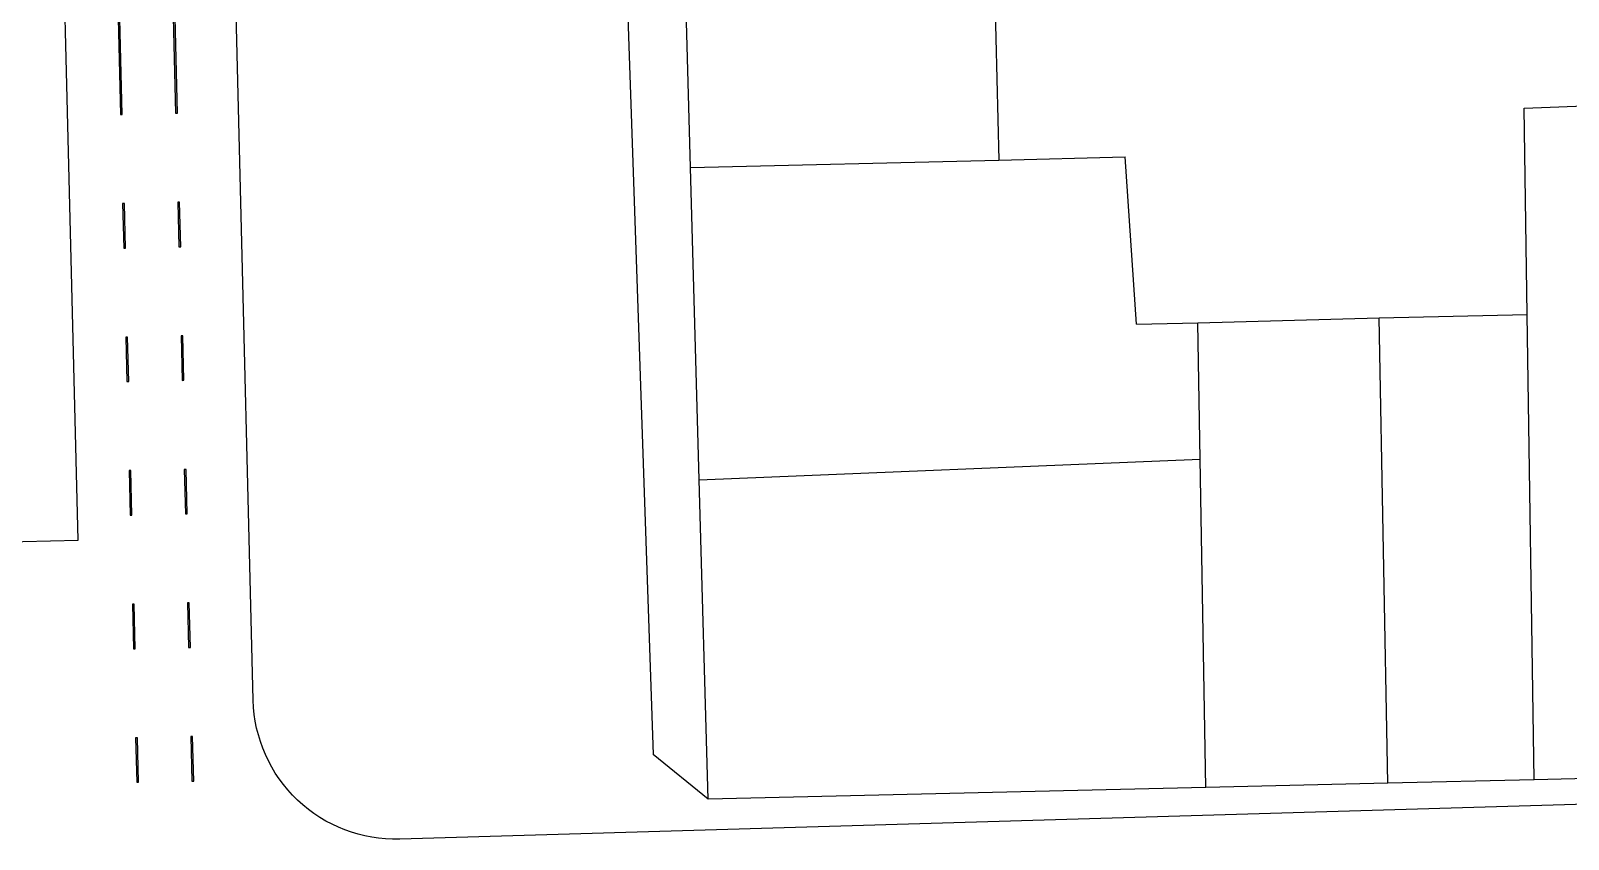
# Model space of a CAD drawing. Header units: metres. Extents: x 668617 to 675126, y 2286318 to 2293677.
# Drawn here: x 669926.8 to 670013.2, y 2287141.4 to 2287186.8 of the extents above; entities that cross this region are included whole.
import ezdxf

# ---------------------------------------------------------------- set-up
doc = ezdxf.new("R2010")
doc.units = ezdxf.units.M
doc.header["$MEASUREMENT"] = 0
for name, color, linetype in [('DMTG-PB-BANQUETAS', 251, 'Continuous'), ('DMTG-PB-LOTIFICACION', 253, 'Continuous'), ('DMTG-SH-LINEA DISCONTINUA', 252, 'Continuous')]:
    doc.layers.add(name, color=color, linetype=linetype)

# ---------------------------------------------------------------- blocks, each defined once
blk = doc.blocks.new('*U106')
for points in [[(-1.423, 64.985), (-1.48, 67.484), (-1.58, 67.482), (-1.523, 64.982)], [(-1.253, 57.487), (-1.31, 59.986), (-1.41, 59.984), (-1.353, 57.484)], [(-1.083, 49.988), (-1.14, 52.488), (-1.24, 52.486), (-1.183, 49.986)], [(-0.913, 42.49), (-0.97, 44.99), (-1.07, 44.987), (-1.013, 42.488)], [(-0.743, 34.992), (-0.8, 37.492), (-0.9, 37.489), (-0.843, 34.99)], [(0.05, 0.001), (-0.63, 29.994), (-0.73, 29.991), (-0.05, -0.001)]]:
    blk.add_hatch(color=252).paths.add_polyline_path(points)
for points in [[(-1.423, 64.985), (-1.48, 67.484), (-1.58, 67.482), (-1.523, 64.982)], [(-1.253, 57.487), (-1.31, 59.986), (-1.41, 59.984), (-1.353, 57.484)], [(-1.083, 49.988), (-1.14, 52.488), (-1.24, 52.486), (-1.183, 49.986)], [(-0.913, 42.49), (-0.97, 44.99), (-1.07, 44.987), (-1.013, 42.488)], [(-0.743, 34.992), (-0.8, 37.492), (-0.9, 37.489), (-0.843, 34.99)], [(0.05, 0.001), (-0.63, 29.994), (-0.73, 29.991), (-0.05, -0.001)]]:
    blk.add_lwpolyline(points, close=True)
blk = doc.blocks.new('*U342')
for points in [[(-1.423, 64.985), (-1.48, 67.484), (-1.58, 67.482), (-1.523, 64.982)], [(-1.253, 57.487), (-1.31, 59.986), (-1.41, 59.984), (-1.353, 57.484)], [(-1.083, 49.988), (-1.14, 52.488), (-1.24, 52.486), (-1.183, 49.986)], [(-0.913, 42.49), (-0.97, 44.99), (-1.07, 44.987), (-1.013, 42.488)], [(-0.743, 34.992), (-0.8, 37.492), (-0.9, 37.489), (-0.843, 34.99)], [(0.05, 0.001), (-0.63, 29.994), (-0.73, 29.991), (-0.05, -0.001)]]:
    blk.add_hatch(color=252).paths.add_polyline_path(points)
for points in [[(-1.423, 64.985), (-1.48, 67.484), (-1.58, 67.482), (-1.523, 64.982)], [(-1.253, 57.487), (-1.31, 59.986), (-1.41, 59.984), (-1.353, 57.484)], [(-1.083, 49.988), (-1.14, 52.488), (-1.24, 52.486), (-1.183, 49.986)], [(-0.913, 42.49), (-0.97, 44.99), (-1.07, 44.987), (-1.013, 42.488)], [(-0.743, 34.992), (-0.8, 37.492), (-0.9, 37.489), (-0.843, 34.99)], [(0.05, 0.001), (-0.63, 29.994), (-0.73, 29.991), (-0.05, -0.001)]]:
    blk.add_lwpolyline(points, close=True)

msp = doc.modelspace()

# ---------------------------------------------------------------- linework, layer by layer
at = {"layer": 'DMTG-PB-BANQUETAS'}
msp.add_lwpolyline([(670012.51306, 2287224.13077), (670059.73334, 2287225.37992, -0.3839787), (670063.82992, 2287221.28565), (670065.20734, 2287147.09155), (670065.15884, 2287146.6179), (670065.02446, 2287146.16088), (670064.80732, 2287145.73647), (670064.51553, 2287145.35961), (670064.16019, 2287145.04323), (670063.75137, 2287144.79824), (669947.54261, 2287141.38097, -0.41556022), (669939.30992, 2287149.17912), (669937.69777, 2287214.16606, -0.41000821), (669945.4957, 2287222.40976), (669996.21388, 2287223.70948)], format="xyb", dxfattribs=at)
msp.add_lwpolyline([(669928.0483, 2287216.04109, 0.35891847), (669921.13525, 2287221.83102), (669920.67008, 2287221.81948, 0.35891847), (669914.05261, 2287215.69389), (669915.48815, 2287157.8263), (669929.48384, 2287158.17349)], format="xyb", close=True, dxfattribs=at)
at = {"layer": 'DMTG-PB-LOTIFICACION'}
for p, q in [((669963.8782, 2287179.08516), (669962.76892, 2287218.98081)), ((669980.24762, 2287219.32497), (669981.18656, 2287179.50859)), ((669959.28968, 2287218.79604), (669961.76798, 2287146.13591)), ((670010.6945, 2287182.41381), (670018.33328, 2287182.71622)), ((670010.86359, 2287170.84443), (670010.6945, 2287182.41381)), ((669963.8782, 2287179.08516), (669981.18656, 2287179.50859)), ((669981.18656, 2287179.50859), (669988.28586, 2287179.68871)), ((669988.91574, 2287170.2913), (669988.28586, 2287179.68871)), ((669964.36261, 2287161.54705), (669963.8782, 2287179.08516)), ((669992.36541, 2287170.37594), (670002.55438, 2287170.63917)), ((670002.55438, 2287170.63917), (670010.86359, 2287170.84443)), ((670003.0252, 2287144.52093), (670002.55438, 2287170.63917)), ((670011.24449, 2287144.70581), (670010.86359, 2287170.84443)), ((669988.91574, 2287170.2913), (669992.36541, 2287170.37594)), ((669992.49795, 2287162.70643), (669992.36541, 2287170.37594)), ((669964.36261, 2287161.54705), (669992.49795, 2287162.70643)), ((669992.8161, 2287144.28762), (669992.49795, 2287162.70643)), ((669964.85864, 2287143.629), (669964.36261, 2287161.54705)), ((669964.85864, 2287143.629), (669961.76798, 2287146.13591)), ((670011.24449, 2287144.70581), (670003.0252, 2287144.52093)), ((670019.31374, 2287144.90004), (670011.24449, 2287144.70581)), ((669992.8161, 2287144.28762), (669964.85864, 2287143.629)), ((670003.0252, 2287144.52093), (669992.8161, 2287144.28762))]:
    msp.add_line(p, q, dxfattribs=at)

# ---------------------------------------------------------------- block references
at = {"layer": 'DMTG-SH-LINEA DISCONTINUA', "rotation": 180.0955938222612}
for name, p in [('*U106', (669931.17751, 2287212.05462)), ('*U342', (669934.2767, 2287212.12596))]:
    msp.add_blockref(name, p, dxfattribs=at)

doc.saveas('drawing.dxf')
